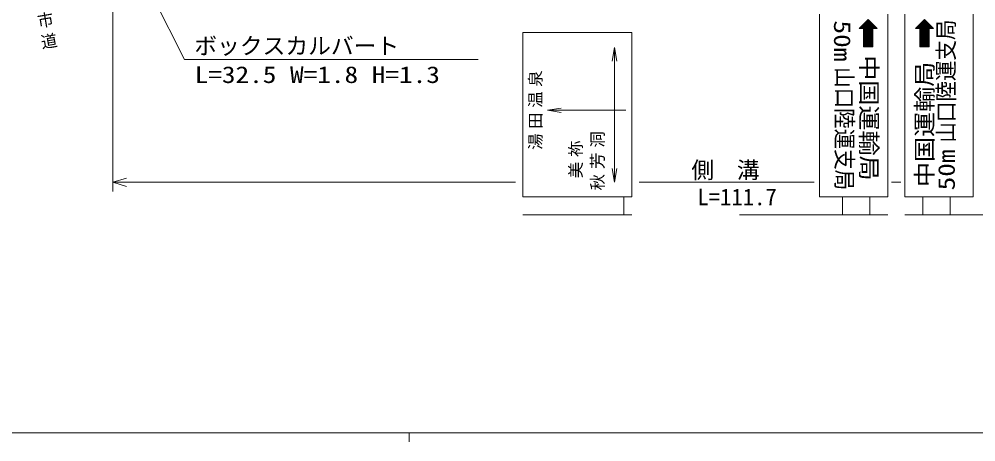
# Model space of a CAD drawing. Units: millimetres, scale not verified. Extents: x 40000 to 680000, y 20000 to 380000.
# Drawn here: x 125152 to 230215, y 204000 to 250356 of the extents above; entities that cross this region are included whole.
import ezdxf
from ezdxf.enums import TextEntityAlignment as Align

# ---------------------------------------------------------------- set-up
doc = ezdxf.new("R2010")
doc.units = ezdxf.units.MM
doc.header["$LTSCALE"] = 1000
for name, color, linetype, lineweight in [('M-BGD', 7, 'Continuous', 13), ('M-STR-HTXT', 7, 'Continuous', 13), ('M-STR-STRC', 7, 'Continuous', 13), ('M-TTL-BAND', 7, 'Continuous', 13)]:
    doc.layers.add(name, color=color, linetype=linetype, lineweight=lineweight)
doc.layers.add('M-BGD-HTXT', color=7, linetype='Continuous')
doc.styles.add('@ＭＳ ゴシック', font='')
doc.styles.add('ＭＳ ゴシック', font='')
doc.styles.get('@ＭＳ ゴシック').set_extended_font_data('@MS Gothic')
doc.styles.get('ＭＳ ゴシック').set_extended_font_data('MS Gothic')

msp = doc.modelspace()

# ---------------------------------------------------------------- linework, layer by layer
at = {"layer": 'M-BGD'}
for p, q in [((217405, 249322), (218397, 250313)), ((217547, 249322), (218467, 250242)), ((217688, 249322), (218538, 250171)), ((217830, 249322), (218609, 250101)), ((218919, 249322), (218153, 250087)), ((219060, 249322), (218224, 250158)), ((219202, 249322), (218295, 250228)), ((219343, 249322), (218366, 250299)), ((223716, 249322), (224647, 250252)), ((223857, 249322), (224717, 250181)), ((223999, 249322), (224788, 250111)), ((225131, 249322), (224354, 250099)), ((225273, 249322), (224425, 250169)), ((225414, 249322), (224496, 250240)), ((225555, 249322), (224566, 250311)), ((217505, 249322), (217446, 249380)), ((217646, 249322), (217517, 249451)), ((217788, 249322), (217588, 249521)), ((218888, 248362), (217658, 249592)), ((218888, 248504), (217729, 249663)), ((218888, 248645), (217800, 249733)), ((218888, 248787), (217871, 249804)), ((217888, 249239), (218679, 250030)), ((217888, 249097), (218750, 249959)), ((217888, 248956), (218821, 249889)), ((217888, 248814), (218892, 249818)), ((217888, 248673), (218962, 249747)), ((217888, 248531), (219033, 249676)), ((217888, 248390), (219104, 249606)), ((217888, 248249), (218888, 249249)), ((218888, 248221), (217888, 249221)), ((217888, 248107), (218888, 249107)), ((218888, 248080), (217888, 249080)), ((218888, 248928), (217941, 249875)), ((218888, 249070), (218012, 249946)), ((218888, 249211), (218083, 250016)), ((218961, 249322), (219174, 249535)), ((219102, 249322), (219245, 249464)), ((219244, 249322), (219316, 249394)), ((219385, 249322), (219387, 249323)), ((223717, 249322), (223647, 249391)), ((223858, 249322), (223718, 249462)), ((224000, 249322), (223788, 249533)), ((225077, 248386), (223859, 249604)), ((225077, 248527), (223930, 249674)), ((225077, 248668), (224001, 249745)), ((225077, 248810), (224071, 249816)), ((224077, 249258), (224859, 250040)), ((224077, 249117), (224929, 249969)), ((224077, 248975), (225000, 249898)), ((224077, 248834), (225071, 249828)), ((224077, 248693), (225142, 249757)), ((224077, 248551), (225212, 249686)), ((224077, 248410), (225283, 249616)), ((224077, 248268), (225077, 249268)), ((225077, 248244), (224077, 249244)), ((224077, 248127), (225077, 249127)), ((225077, 248103), (224077, 249103)), ((225077, 248951), (224142, 249886)), ((225077, 249093), (224213, 249957)), ((225077, 249234), (224283, 250028)), ((225130, 249322), (225354, 249545)), ((225272, 249322), (225424, 249474)), ((225413, 249322), (225495, 249404)), ((225555, 249322), (225566, 249333)), ((217888, 247966), (218888, 248966)), ((218888, 247938), (217888, 248938)), ((217888, 247824), (218888, 248824)), ((218888, 247797), (217888, 248797)), ((217888, 247683), (218888, 248683)), ((218888, 247655), (217888, 248655)), ((217888, 247542), (218888, 248542)), ((218888, 247514), (217888, 248514)), ((217888, 247400), (218888, 248400)), ((218888, 247373), (217888, 248373)), ((218798, 247322), (217888, 248231)), ((218656, 247322), (217888, 248090)), ((217951, 247322), (218888, 248259)), ((218092, 247322), (218888, 248117)), ((218234, 247322), (218888, 247976)), ((224077, 247986), (225077, 248986)), ((225077, 247961), (224077, 248961)), ((224077, 247844), (225077, 248844)), ((225077, 247820), (224077, 248820)), ((224077, 247703), (225077, 248703)), ((225077, 247678), (224077, 248678)), ((224077, 247561), (225077, 248561)), ((225077, 247537), (224077, 248537)), ((224077, 247420), (225077, 248420)), ((225077, 247396), (224077, 248396)), ((225010, 247322), (224077, 248254)), ((224868, 247322), (224077, 248113)), ((224727, 247322), (224077, 247971)), ((224120, 247322), (225077, 248278)), ((224262, 247322), (225077, 248137)), ((224403, 247322), (225077, 247996)), ((218515, 247322), (217888, 247948)), ((218373, 247322), (217888, 247807)), ((218232, 247322), (217888, 247665)), ((218090, 247322), (217888, 247524)), ((217949, 247322), (217888, 247383)), ((218375, 247322), (218888, 247834)), ((218517, 247322), (218888, 247693)), ((218658, 247322), (218888, 247552)), ((218799, 247322), (218888, 247410)), ((224586, 247322), (224077, 247830)), ((224444, 247322), (224077, 247689)), ((224303, 247322), (224077, 247547)), ((224161, 247322), (224077, 247406)), ((224545, 247322), (225077, 247854)), ((224686, 247322), (225077, 247713)), ((224827, 247322), (225077, 247571)), ((224969, 247322), (225077, 247430))]:
    msp.add_line(p, q, dxfattribs=at)
at = {"layer": 'M-STR-HTXT'}
for p, q in [((123438, 285205), (143315, 245937)), ((135444, 256519), (135444, 231463)), ((143315, 245937), (175546, 245937)), ((135444, 232463), (136944, 232913)), ((135444, 232463), (179644, 232463)), ((135444, 232463), (136944, 232013)), ((193244, 232463), (212444, 232463)), ((220959, 232463), (221959, 232463))]:
    msp.add_line(p, q, dxfattribs=at)
at = {"layer": 'M-STR-STRC'}
for p, q in [((213059, 230887), (213059, 250887)), ((218388, 250322), (217388, 249322)), ((218388, 250322), (219388, 249322)), ((220559, 250887), (220559, 230887)), ((222407, 250887), (222407, 230887)), ((224577, 250322), (223577, 249322)), ((224577, 250322), (225577, 249322)), ((229907, 230887), (229907, 250887)), ((217388, 249322), (217888, 249322)), ((217888, 249322), (217888, 247322)), ((218888, 249322), (219388, 249322)), ((218888, 249322), (218888, 247322)), ((224077, 249322), (223577, 249322)), ((224077, 249322), (224077, 247322)), ((225577, 249322), (225077, 249322)), ((225077, 249322), (225077, 247322)), ((180452, 248887), (192452, 248887)), ((180452, 230887), (180452, 248887)), ((192452, 248887), (192452, 230887)), ((190526, 247250), (190526, 240357)), ((217888, 247322), (218888, 247322)), ((225077, 247322), (224077, 247322)), ((183166, 240357), (191782, 240357)), ((190526, 232463), (190526, 240357)), ((192452, 230887), (180452, 230887)), ((191574, 228887), (191574, 230887)), ((220559, 230887), (213059, 230887)), ((215559, 228887), (215559, 230887)), ((218559, 228887), (218559, 230887)), ((222407, 230887), (229907, 230887)), ((224407, 228887), (224407, 230887)), ((227407, 228887), (227407, 230887)), ((192452, 228887), (180452, 228887)), ((220559, 228887), (204264, 228887)), ((222407, 228887), (238702, 228887))]:
    msp.add_line(p, q, dxfattribs=at)
for points in [[(190776, 245750), (190526, 247250), (190276, 245750)], [(184666, 240607), (183166, 240357), (184666, 240107)], [(190276, 233963), (190526, 232463), (190776, 233963)]]:
    msp.add_lwpolyline(points, dxfattribs=at)
at = {"layer": 'M-TTL-BAND'}
for p, q in [((40000, 205000), (579000, 205000)), ((168000, 205000), (168000, 204000))]:
    msp.add_line(p, q, dxfattribs=at)

# ---------------------------------------------------------------- texts
at = {"layer": 'M-BGD-HTXT', "insert": (127463, 248714), "char_height": 1320, "attachment_point": 8, "rotation": 279.62, "style": '@ＭＳ ゴシック'}
msp.add_mtext('\\T1.3;市道', dxfattribs=at)
at = {"layer": 'M-STR-HTXT', "style": 'ＭＳ ゴシック'}
for s, p in [('ボックスカルバート', (144387, 247426)), ('側  溝\u3000', (198970, 233814)), ('L=111.7', (199625, 230860))]:
    msp.add_text(s, height=1833, dxfattribs=at).set_placement(p, align=Align.MIDDLE_LEFT)
at = {"layer": 'M-STR-HTXT', "style": 'ＭＳ ゴシック', "width": 1.2}
msp.add_text('L=32.5 W=1.8 H=1.3', height=1833, dxfattribs=at).set_placement((144425, 244269), align=Align.MIDDLE_LEFT)
at = {"layer": 'M-STR-STRC', "style": 'ＭＳ ゴシック'}
for s, rotation, width, p in [('50m', 270, 1.2, (215552, 250213)), (' 山口陸運支局', 90, 0.9, (226936, 235693)), ('中国運輸局', 270, 1.1, (218482, 246397)), (' 山口陸運支局', 270, 0.9, (215783, 246223)), ('中国運輸局', 90, 1.1, (224586, 231938)), ('50m', 90, 1.2, (226989, 231577))]:
    msp.add_text(s, height=1833, rotation=rotation, dxfattribs=dict(at, width=width)).set_placement(p, align=Align.MIDDLE_LEFT)
at = {"layer": 'M-STR-STRC', "char_height": 1320, "attachment_point": 4, "rotation": 90, "style": 'ＭＳ ゴシック'}
for s, insert in [('\\T1.28;湯田温泉', (181927, 236023)), ('\\T1.3;秋芳洞', (188747, 231579)), ('\\T1.3;美祢', (186345, 232907))]:
    msp.add_mtext(s, dxfattribs=dict(at, insert=insert))

doc.saveas('drawing.dxf')
